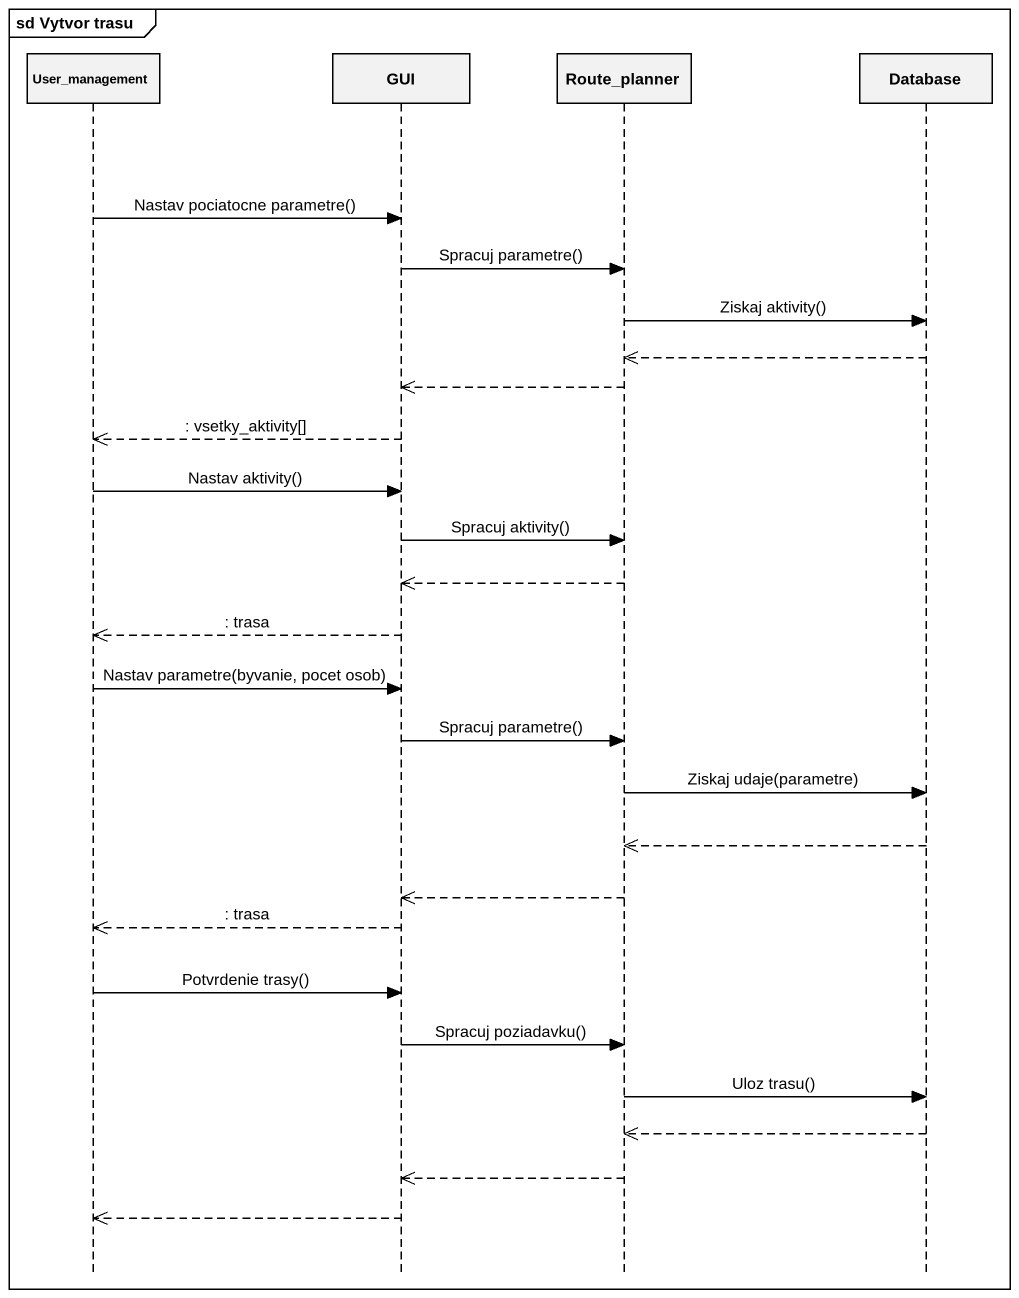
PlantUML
@startuml
mainframe sd Vytvor trasu
hide footbox
participant User_management
participant GUI
participant Route_planner
participant "Database" as Database_

User_management -> GUI : Nastav pociatocne parametre()
GUI -> Route_planner : Spracuj parametre()
Route_planner -> Database_ : Ziskaj aktivity()
Database_ -->> Route_planner
Route_planner -->> GUI
GUI -->> User_management : : vsetky_aktivity[]
User_management -> GUI : Nastav aktivity()
GUI -> Route_planner : Spracuj aktivity()
Route_planner -->> GUI
GUI -->> User_management : : trasa
User_management -> GUI : Nastav parametre(byvanie, pocet osob)
GUI -> Route_planner : Spracuj parametre()
Route_planner -> Database_ : Ziskaj udaje(parametre)
Database_ -->> Route_planner
Route_planner -->> GUI
GUI -->> User_management : : trasa
User_management -> GUI : Potvrdenie trasy()
GUI -> Route_planner : Spracuj poziadavku()
Route_planner -> Database_ : Uloz trasu()
Database_ -->> Route_planner
Route_planner -->> GUI
GUI -->> User_management
@enduml
